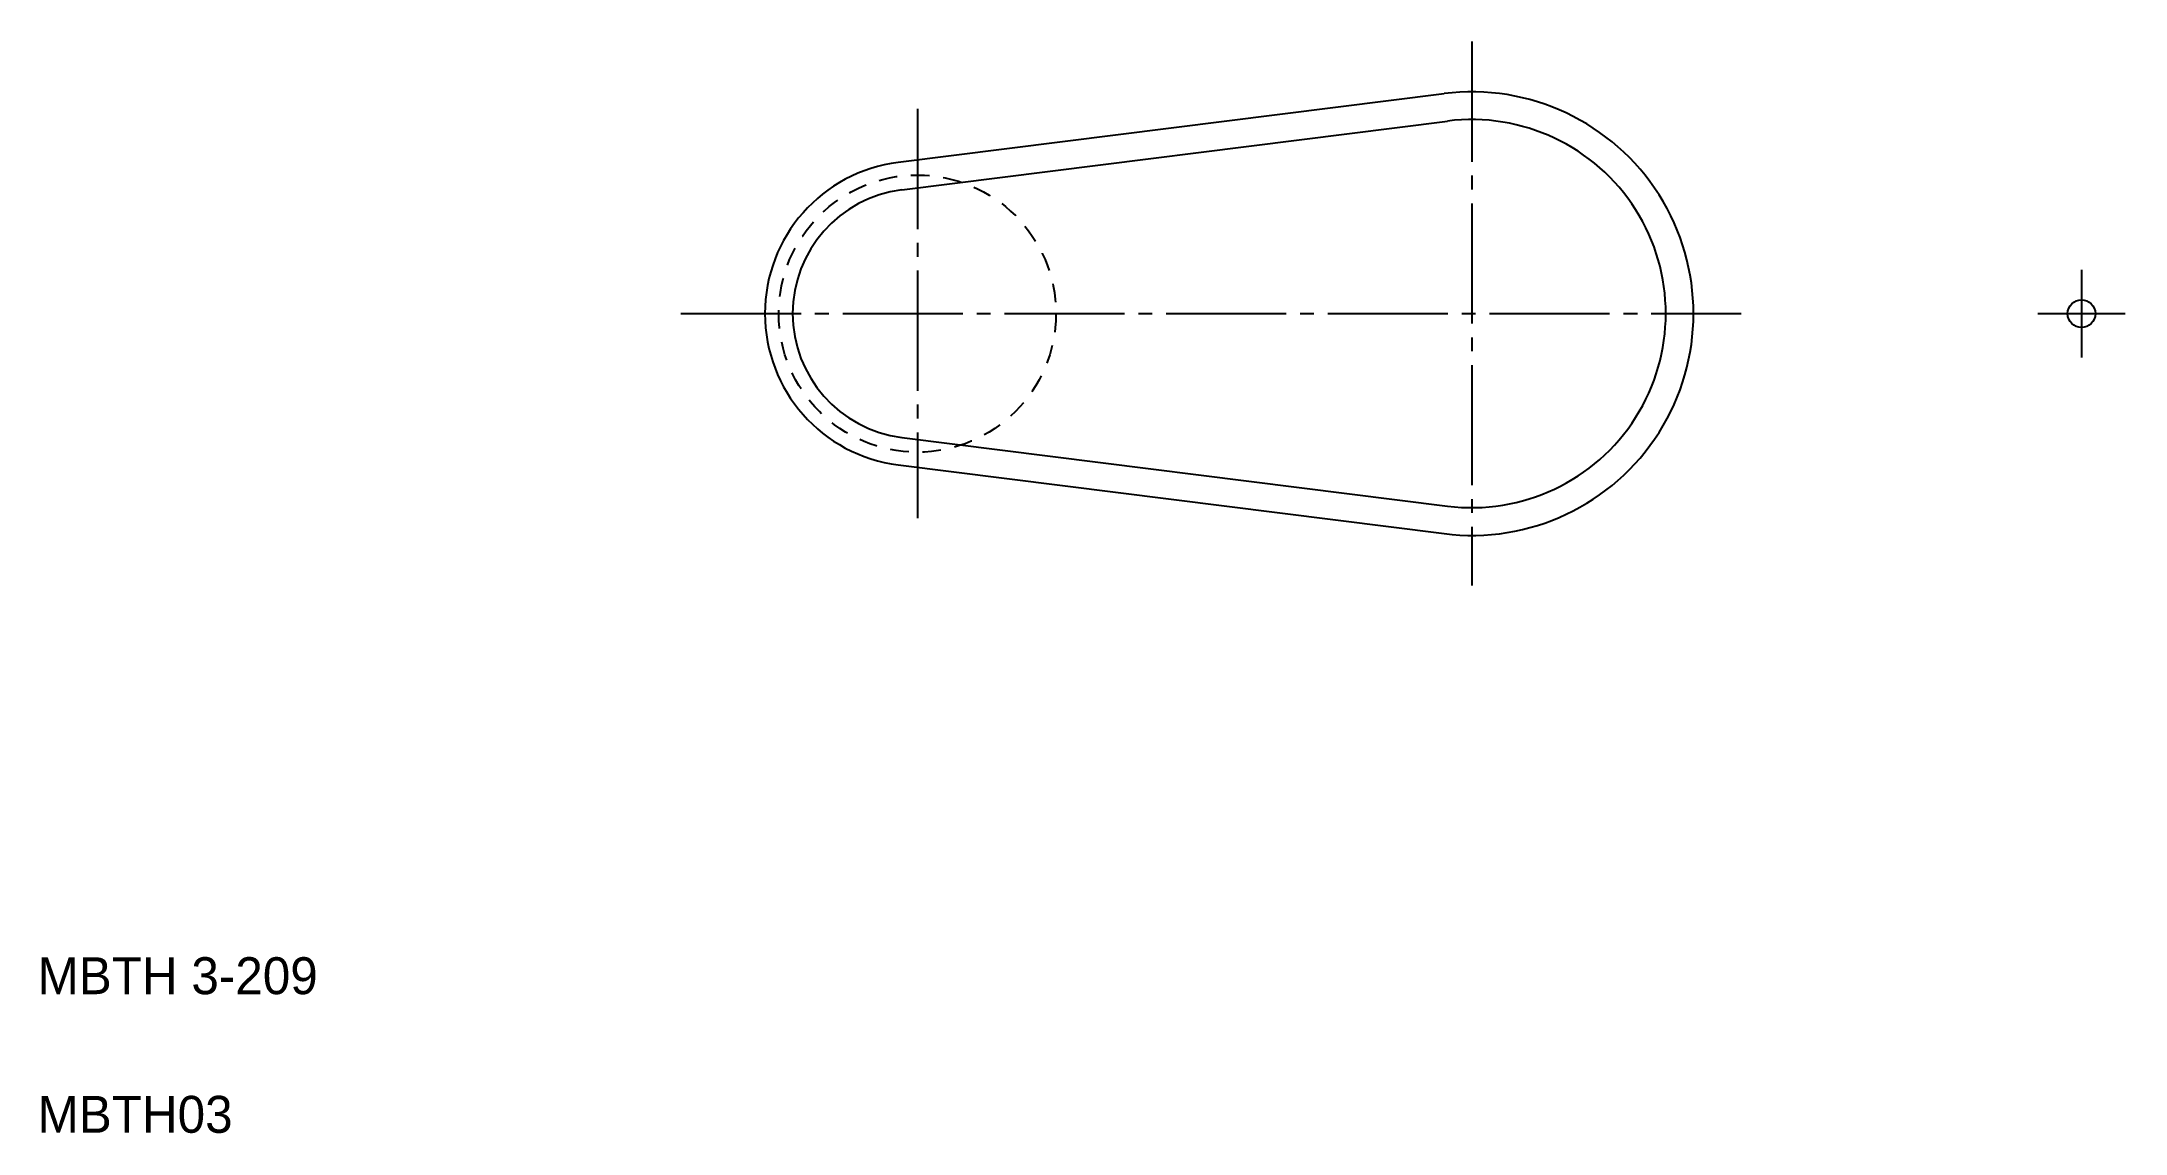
# Model space of a CAD drawing. Extents: x 10 to 236, y 10 to 128.
import ezdxf

# ---------------------------------------------------------------- set-up
doc = ezdxf.new("R2010")
doc.units = 0
doc.linetypes.add('CENTER', pattern=[17.5, 13, -1.5, 1.5, -1.5])
doc.linetypes.add('DASHED', pattern=[3.5, 2, -1.5])
doc.layers.get('0').update_dxf_attribs({"linetype": 'CONTINUOUS'})
doc.layers.add('CENTER', color=1, linetype='CENTER')

msp = doc.modelspace()

# ---------------------------------------------------------------- linework, layer by layer
at = {"color": 7, "linetype": 'CONTINUOUS'}
for p, q in [((103.15, 115.03), (162.21, 122.47)), ((103.53, 112.05), (162.59, 119.49)), ((132.68, 118.75), (132.68, 118.75)), ((117.92, 116.89), (117.92, 116.89)), ((103.53, 85.26), (162.59, 77.82)), ((103.15, 82.28), (162.21, 74.84))]:
    msp.add_line(p, q, dxfattribs=at)
at = {"color": 3, "linetype": 'DASHED'}
msp.add_circle((105.21, 98.65), 15, dxfattribs=at)
at = {"color": 7, "linetype": 'CONTINUOUS'}
msp.add_circle((231.2, 98.65), 1.5, dxfattribs=at)
for centre, radius, start, end in [((165.21, 98.65), 24, 262.8192, 97.1808), ((165.21, 98.65), 21, 262.8192, 97.1808), ((105.21, 98.65), 16.5, 97.1808, 262.8192), ((105.21, 98.65), 13.5, 97.1808, 262.8192)]:
    msp.add_arc(centre, radius, start, end, dxfattribs=at)
at = {"layer": 'CENTER', "color": 1, "linetype": 'CENTER'}
for p, q in [((165.21, 128.08), (165.21, 69.23)), ((105.21, 120.8), (105.21, 76.51)), ((231.2, 103.4), (231.2, 93.91)), ((79.63, 98.65), (194.38, 98.65)), ((226.46, 98.65), (235.94, 98.65))]:
    msp.add_line(p, q, dxfattribs=at)

# ---------------------------------------------------------------- texts
at = {"color": 7, "linetype": 'CONTINUOUS'}
for s, p in [('MBTH 3-209', (10, 25)), ('MBTH03', (10, 10))]:
    msp.add_text(s, height=4, dxfattribs=at).set_placement(p)

doc.saveas('drawing.dxf')
